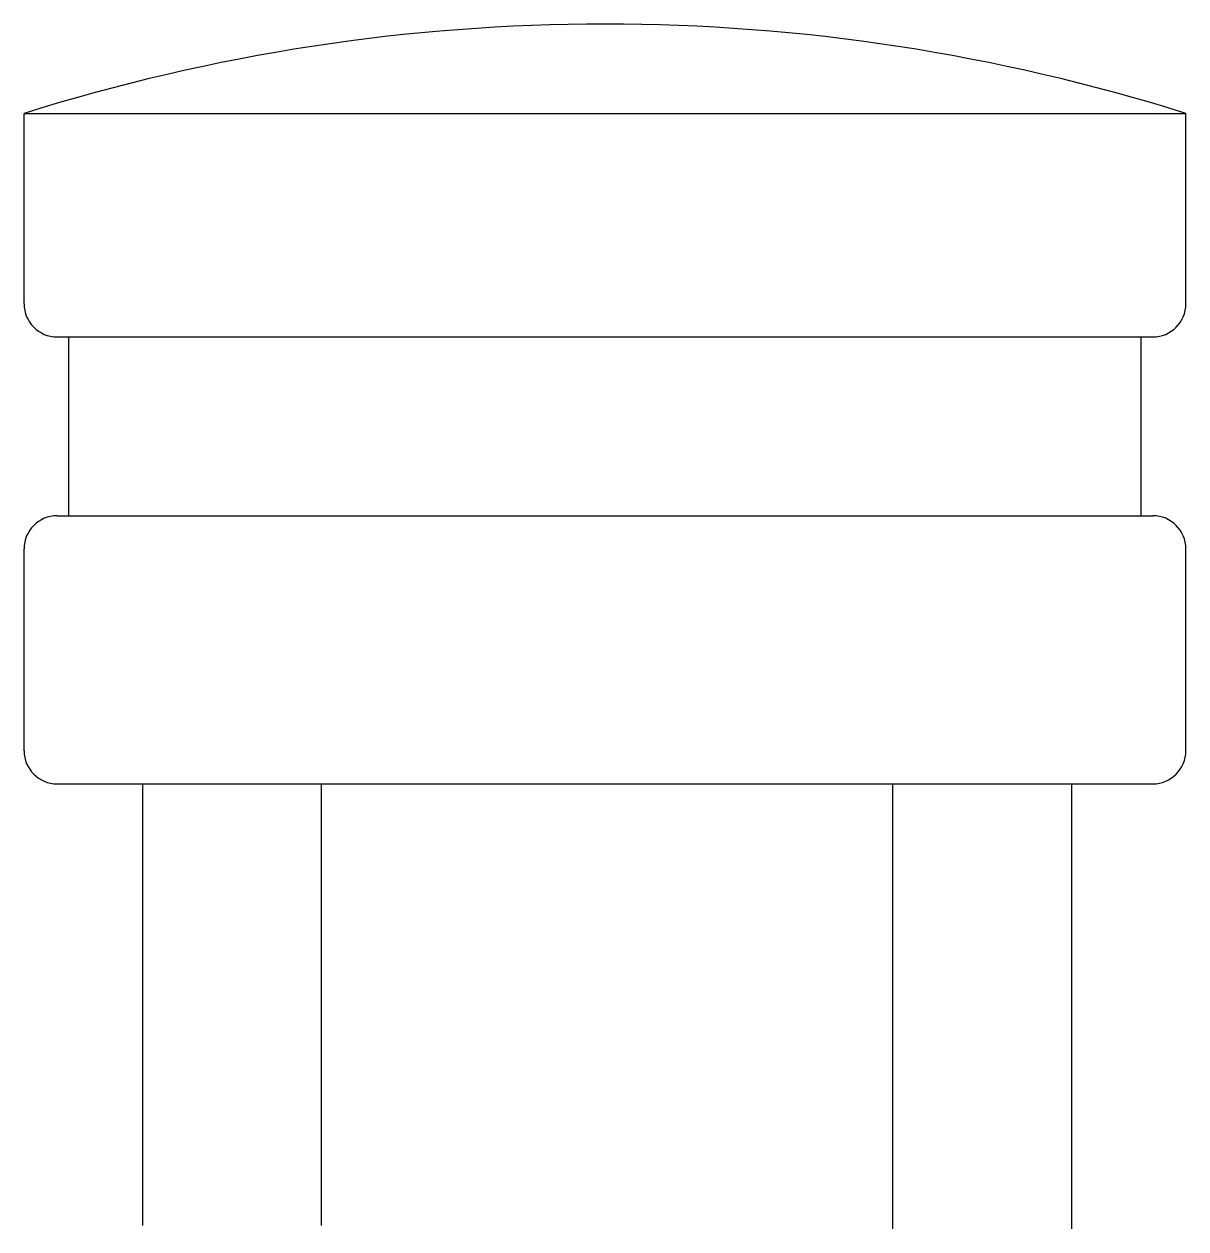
# Model space of a CAD drawing. Header units: metres. Extents: x -0.13 to 1.17, y 0 to 1.34.
import ezdxf

# ---------------------------------------------------------------- set-up
doc = ezdxf.new("R2010")
doc.units = ezdxf.units.M

msp = doc.modelspace()

# ---------------------------------------------------------------- linework, layer by layer
for p, q in [((-0.1325, 1.0312), (-0.1325, 1.2442)), ((-0.1325, 1.2442), (1.1675, 1.2442)), ((1.1675, 1.0312), (1.1675, 1.2442)), ((-0.0955, 0.9942), (1.1305, 0.9942)), ((-0.0825, 0.7942), (-0.0825, 0.9942)), ((1.1175, 0.7942), (1.1175, 0.9942)), ((-0.0955, 0.7942), (1.1305, 0.7942)), ((-0.1325, 0.5312), (-0.1325, 0.7572)), ((1.1675, 0.5312), (1.1675, 0.7572)), ((-0.0955, 0.4942), (1.1305, 0.4942)), ((0, 0.4942), (0, 0)), ((0.2, 0.4942), (0.2, 0)), ((0.8394, 0.4942), (0.8394, -0.0037)), ((1.0394, 0.4942), (1.0394, -0.0037))]:
    msp.add_line(p, q)
for centre, radius, start, end in [((0.5175, -0.8183), 2.1625, 72.5077, 107.4923), ((-0.0955, 1.0312), 0.037, 180, 270), ((1.1305, 1.0312), 0.037, 270, 0), ((-0.0955, 0.7572), 0.037, 90, 180), ((1.1305, 0.7572), 0.037, 0, 90), ((-0.0955, 0.5312), 0.037, 180, 270), ((1.1305, 0.5312), 0.037, 270, 0)]:
    msp.add_arc(centre, radius, start, end)

doc.saveas('drawing.dxf')
